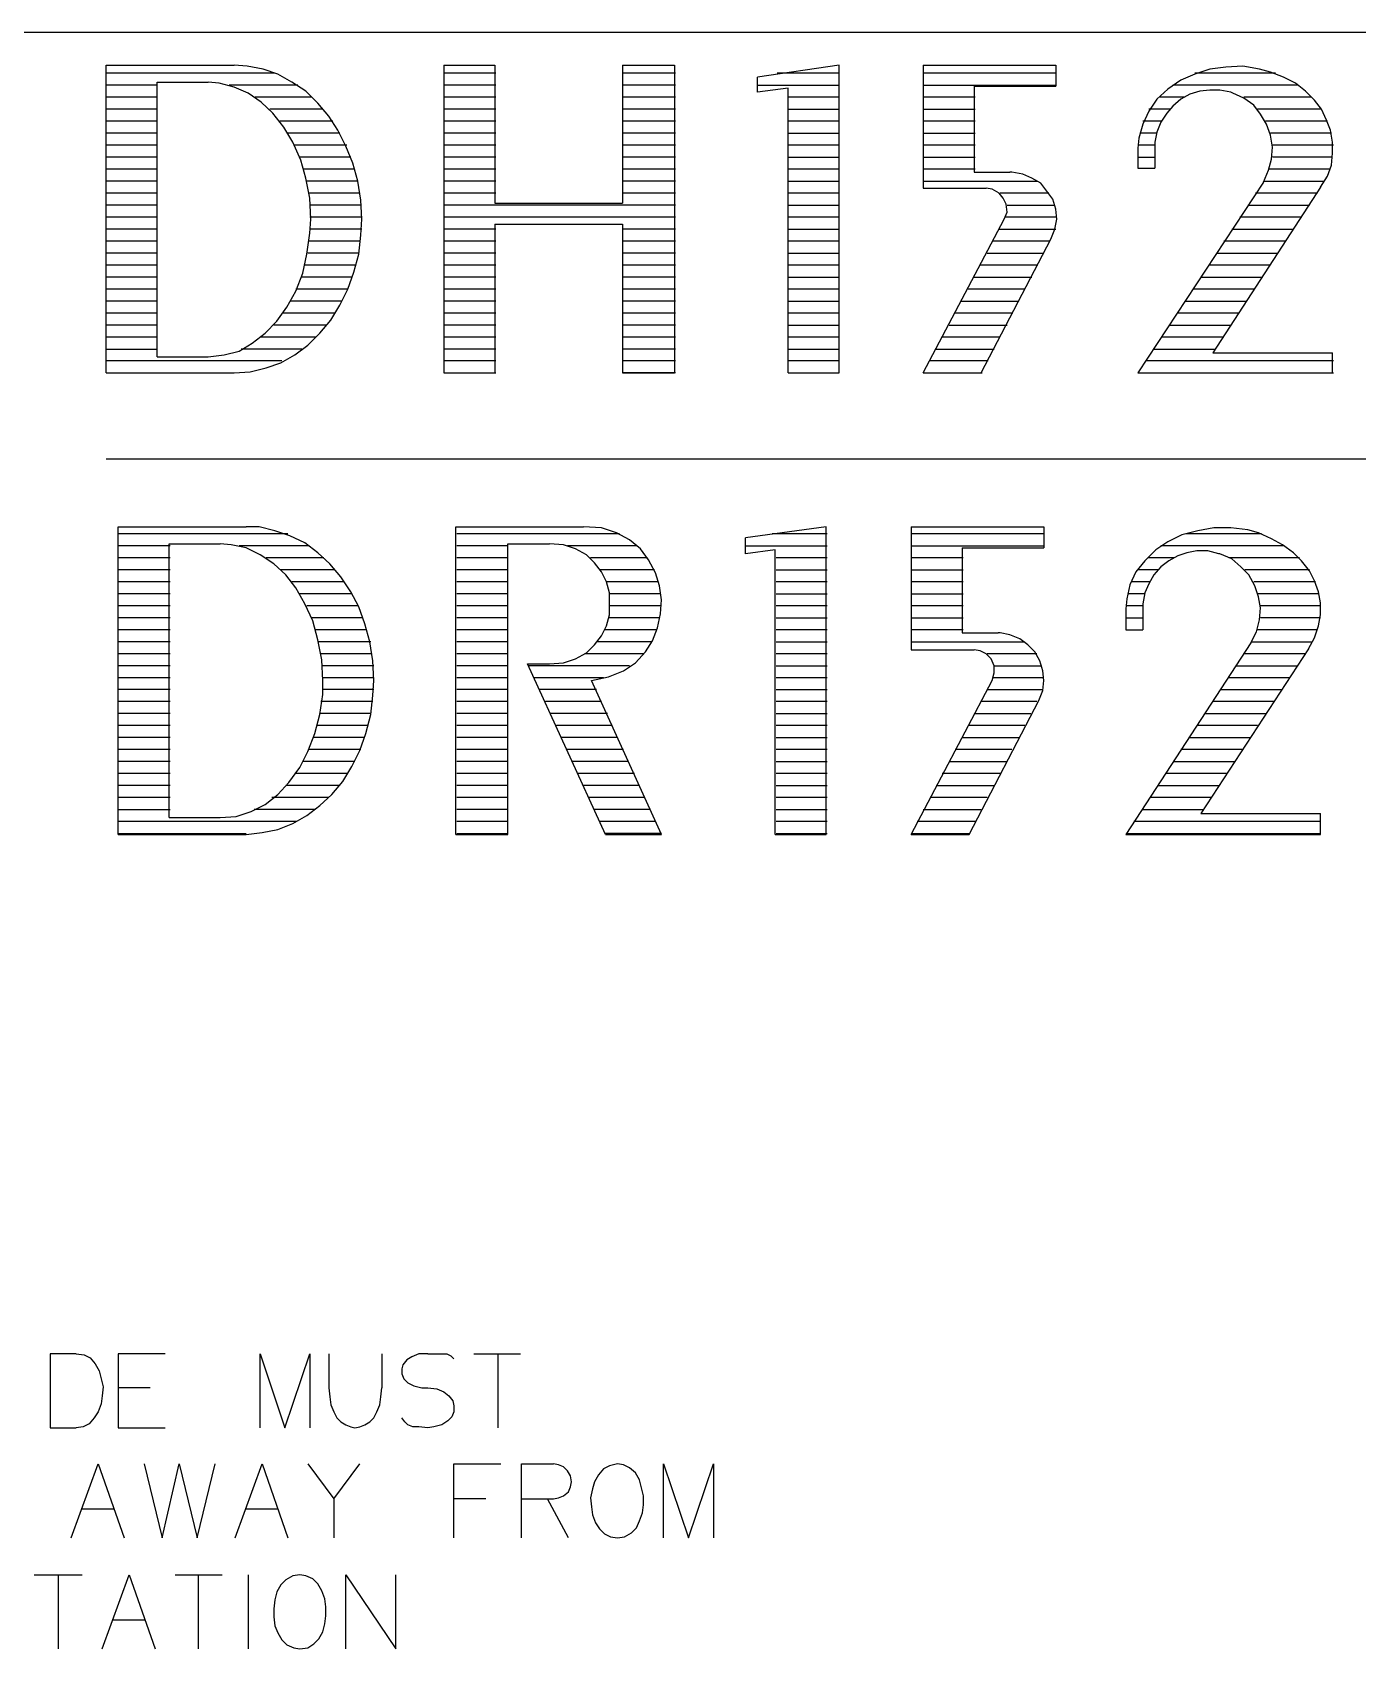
# Model space of a CAD drawing. Header units: inches. Extents: x -1698 to -1559, y -917 to -744.
# Drawn here: x -1609.85 to -1591.88, y -765.8 to -743.9 of the extents above; entities that cross this region are included whole.
import ezdxf

# ---------------------------------------------------------------- set-up
doc = ezdxf.new("R2010")
doc.units = ezdxf.units.IN
doc.layers.add('DH152', color=7, linetype='CONTINUOUS')

msp = doc.modelspace()

# ---------------------------------------------------------------- linework, layer by layer
at = {"layer": 'DH152', "color": 7}
for points in [[(-1692.20639, -743.89502), (-1559.18107, -743.89502)], [(-1608.84386, -744.34182), (-1607.11081, -744.34182)], [(-1608.84386, -748.51198), (-1608.84386, -744.34182)], [(-1605.37775, -746.4269), (-1605.39129, -746.16965), (-1605.43191, -745.9124), (-1605.49961, -745.66869), (-1605.59438, -745.43852), (-1605.7027, -745.22189), (-1605.82456, -745.03233), (-1605.97349, -744.85632), (-1606.13596, -744.69385), (-1606.32552, -744.57199), (-1606.51507, -744.46368), (-1606.71816, -744.39598), (-1606.93479, -744.35536), (-1607.11081, -744.34182)], [(-1604.26752, -744.34182), (-1604.26752, -748.51198)], [(-1604.26752, -744.34182), (-1603.577, -744.34182), (-1603.577, -746.21027), (-1601.84395, -746.21027)], [(-1601.84395, -744.34182), (-1601.1399, -744.34182), (-1601.1399, -748.51198)], [(-1601.84395, -744.34182), (-1601.84395, -746.21027)], [(-1598.90588, -744.34182), (-1600.01612, -744.5043)], [(-1598.90588, -748.51198), (-1598.90588, -744.34182)], [(-1597.76857, -744.34182), (-1597.76857, -746.00718)], [(-1597.76857, -744.34182), (-1595.96782, -744.34182)], [(-1595.96782, -744.34182), (-1595.96782, -744.62615)], [(-1593.20577, -744.39598), (-1593.43594, -744.35536), (-1593.66611, -744.3689), (-1593.88274, -744.39598), (-1594.08583, -744.46368), (-1594.27538, -744.54491), (-1594.4514, -744.66677), (-1594.60033, -744.80216), (-1594.70865, -744.96464), (-1594.78988, -745.14065), (-1594.84404, -745.3302), (-1594.85758, -745.4656)], [(-1606.55569, -744.45014), (-1608.84386, -744.45014)], [(-1608.15334, -744.61261), (-1608.84386, -744.61261)], [(-1608.15334, -748.29535), (-1608.15334, -744.57199)], [(-1608.15334, -744.57199), (-1607.46283, -744.57199)], [(-1606.06827, -746.4269), (-1606.08181, -746.14257), (-1606.13596, -745.87178), (-1606.20366, -745.62807), (-1606.31198, -745.38436), (-1606.43383, -745.18127), (-1606.58277, -744.99172), (-1606.74524, -744.84278), (-1606.92125, -744.72093), (-1607.11081, -744.63969), (-1607.3139, -744.58553), (-1607.46283, -744.57199)], [(-1606.24428, -744.61261), (-1607.1785, -744.61261)], [(-1603.56346, -744.45014), (-1604.25398, -744.45014)], [(-1603.56346, -744.61261), (-1604.25398, -744.61261)], [(-1601.12636, -744.45014), (-1601.83041, -744.45014)], [(-1601.12636, -744.61261), (-1601.83041, -744.61261)], [(-1600.01612, -744.70739), (-1600.01612, -744.5043)], [(-1600.01612, -744.61261), (-1598.90588, -744.61261)], [(-1598.90588, -744.45014), (-1599.74533, -744.45014)], [(-1595.96782, -744.45014), (-1597.75503, -744.45014)], [(-1597.75503, -744.61261), (-1595.96782, -744.61261)], [(-1592.69127, -744.61261), (-1594.3837, -744.61261)], [(-1592.98914, -744.45014), (-1594.08583, -744.45014)], [(-1592.37986, -745.99364), (-1592.28508, -745.8447), (-1592.23092, -745.69577), (-1592.21739, -745.5333), (-1592.21739, -745.38436), (-1592.24446, -745.22189), (-1592.29862, -745.08649), (-1592.36632, -744.93756), (-1592.4611, -744.8157), (-1592.58295, -744.69385), (-1592.71835, -744.58553), (-1592.88082, -744.5043), (-1593.05683, -744.4366), (-1593.20577, -744.39598)], [(-1608.15334, -744.77508), (-1608.84386, -744.77508)], [(-1606.05473, -744.77508), (-1606.82648, -744.77508)], [(-1603.56346, -744.77508), (-1604.25398, -744.77508)], [(-1601.12636, -744.77508), (-1601.83041, -744.77508)], [(-1599.5964, -744.65323), (-1600.01612, -744.70739)], [(-1599.5964, -748.51198), (-1599.5964, -744.65323)], [(-1598.90588, -744.77508), (-1599.5964, -744.77508)], [(-1597.06452, -744.77508), (-1597.75503, -744.77508)], [(-1597.07806, -744.62615), (-1597.07806, -745.79055)], [(-1597.07806, -744.62615), (-1595.96782, -744.62615)], [(-1593.59841, -744.70739), (-1593.74735, -744.68031), (-1593.88274, -744.68031), (-1594.01813, -744.69385), (-1594.15353, -744.73447), (-1594.27538, -744.80216), (-1594.3837, -744.89694), (-1594.46494, -744.99172), (-1594.54617, -745.11357), (-1594.60033, -745.24897), (-1594.62741, -745.38436), (-1594.62741, -745.49268)], [(-1594.22123, -744.77508), (-1594.55971, -744.77508)], [(-1593.15161, -745.92594), (-1593.08391, -745.76347), (-1593.04329, -745.61453), (-1593.02975, -745.45206), (-1593.05683, -745.28958), (-1593.11099, -745.14065), (-1593.19223, -745.00526), (-1593.287, -744.8834), (-1593.4224, -744.78862), (-1593.57133, -744.72093), (-1593.59841, -744.70739)], [(-1592.50171, -744.77508), (-1593.4224, -744.77508)], [(-1608.15334, -744.93756), (-1608.84386, -744.93756)], [(-1605.90579, -744.93756), (-1606.62338, -744.93756)], [(-1603.56346, -744.93756), (-1604.25398, -744.93756)], [(-1601.12636, -744.93756), (-1601.83041, -744.93756)], [(-1599.5964, -744.93756), (-1598.90588, -744.93756)], [(-1597.75503, -744.93756), (-1597.06452, -744.93756)], [(-1594.42432, -744.93756), (-1594.70865, -744.93756)], [(-1592.36632, -744.93756), (-1593.23285, -744.93756)], [(-1608.15334, -745.10003), (-1608.84386, -745.10003)], [(-1608.15334, -745.26251), (-1608.84386, -745.26251)], [(-1605.7704, -745.10003), (-1606.48799, -745.10003)], [(-1605.67562, -745.26251), (-1606.37967, -745.26251)], [(-1603.56346, -745.10003), (-1604.25398, -745.10003)], [(-1603.56346, -745.26251), (-1604.25398, -745.26251)], [(-1601.12636, -745.10003), (-1601.83041, -745.10003)], [(-1601.12636, -745.26251), (-1601.83041, -745.26251)], [(-1598.90588, -745.10003), (-1599.5964, -745.10003)], [(-1599.5964, -745.26251), (-1598.90588, -745.26251)], [(-1597.06452, -745.10003), (-1597.75503, -745.10003)], [(-1597.75503, -745.26251), (-1597.06452, -745.26251)], [(-1594.60033, -745.26251), (-1594.8305, -745.26251)], [(-1594.53263, -745.10003), (-1594.78988, -745.10003)], [(-1592.28508, -745.10003), (-1593.12453, -745.10003)], [(-1592.23092, -745.26251), (-1593.05683, -745.26251)], [(-1608.15334, -745.42498), (-1608.84386, -745.42498)], [(-1605.58084, -745.42498), (-1606.2849, -745.42498)], [(-1603.56346, -745.42498), (-1604.25398, -745.42498)], [(-1601.12636, -745.42498), (-1601.83041, -745.42498)], [(-1598.90588, -745.42498), (-1599.5964, -745.42498)], [(-1597.06452, -745.42498), (-1597.75503, -745.42498)], [(-1594.85758, -745.4656), (-1594.85758, -745.73639)], [(-1594.62741, -745.42498), (-1594.84404, -745.42498)], [(-1592.20385, -745.42498), (-1593.04329, -745.42498)], [(-1608.15334, -745.58745), (-1608.84386, -745.58745)], [(-1605.52669, -745.58745), (-1606.2172, -745.58745)], [(-1603.56346, -745.58745), (-1604.25398, -745.58745)], [(-1601.12636, -745.58745), (-1601.83041, -745.58745)], [(-1599.5964, -745.58745), (-1598.90588, -745.58745)], [(-1597.75503, -745.58745), (-1597.06452, -745.58745)], [(-1594.84404, -745.58745), (-1594.62741, -745.58745)], [(-1594.62741, -745.49268), (-1594.62741, -745.73639)], [(-1592.21739, -745.58745), (-1593.02975, -745.58745)], [(-1608.15334, -745.74993), (-1608.84386, -745.74993)], [(-1608.15334, -745.9124), (-1608.84386, -745.9124)], [(-1605.48607, -745.74993), (-1606.16304, -745.74993)], [(-1605.43191, -745.9124), (-1606.12242, -745.9124)], [(-1603.56346, -745.74993), (-1604.25398, -745.74993)], [(-1603.56346, -745.9124), (-1604.25398, -745.9124)], [(-1601.12636, -745.74993), (-1601.83041, -745.74993)], [(-1601.12636, -745.9124), (-1601.83041, -745.9124)], [(-1598.90588, -745.74993), (-1599.5964, -745.74993)], [(-1599.5964, -745.9124), (-1598.90588, -745.9124)], [(-1597.06452, -745.74993), (-1597.75503, -745.74993)], [(-1597.75503, -745.9124), (-1596.21153, -745.9124)], [(-1597.07806, -745.79055), (-1596.59063, -745.79055)], [(-1596.03552, -746.69769), (-1595.98136, -746.5623), (-1595.95428, -746.4269), (-1595.96782, -746.29151), (-1596.00844, -746.15611), (-1596.08967, -746.0478), (-1596.17091, -745.93948), (-1596.29277, -745.87178), (-1596.41462, -745.81762), (-1596.56356, -745.79055), (-1596.59063, -745.79055)], [(-1594.85758, -745.73639), (-1594.62741, -745.73639)], [(-1593.15161, -745.92594), (-1594.85758, -748.51198)], [(-1593.15161, -745.9124), (-1592.3257, -745.9124)], [(-1592.258, -745.74993), (-1593.07037, -745.74993)], [(-1608.15334, -746.07487), (-1608.84386, -746.07487)], [(-1605.40483, -746.07487), (-1606.09534, -746.07487)], [(-1603.56346, -746.07487), (-1604.25398, -746.07487)], [(-1601.12636, -746.07487), (-1601.83041, -746.07487)], [(-1598.90588, -746.07487), (-1599.5964, -746.07487)], [(-1597.76857, -746.00718), (-1596.91558, -746.00718)], [(-1596.67187, -746.4269), (-1596.63125, -746.33212), (-1596.64479, -746.22381), (-1596.68541, -746.14257), (-1596.73957, -746.07487), (-1596.83435, -746.02072), (-1596.91558, -746.00718)], [(-1596.0626, -746.07487), (-1596.72603, -746.07487)], [(-1592.37986, -745.99364), (-1593.84212, -748.24119)], [(-1592.42048, -746.07487), (-1593.25992, -746.07487)], [(-1608.15334, -746.23735), (-1608.84386, -746.23735)], [(-1605.39129, -746.23735), (-1606.08181, -746.23735)], [(-1601.12636, -746.23735), (-1604.25398, -746.23735)], [(-1599.5964, -746.23735), (-1598.90588, -746.23735)], [(-1596.63125, -746.23735), (-1595.9949, -746.23735)], [(-1593.36824, -746.23735), (-1592.52879, -746.23735)], [(-1608.15334, -746.39982), (-1608.84386, -746.39982)], [(-1608.15334, -746.5623), (-1608.84386, -746.5623)], [(-1607.46283, -748.29535), (-1607.2462, -748.26827), (-1607.04311, -748.21411), (-1606.86709, -748.1058), (-1606.69108, -747.9704), (-1606.52861, -747.80793), (-1606.39321, -747.61837), (-1606.27136, -747.40174), (-1606.17658, -747.15803), (-1606.12242, -746.90078), (-1606.08181, -746.61645), (-1606.06827, -746.4269)], [(-1607.11081, -748.51198), (-1606.89417, -748.49844), (-1606.67754, -748.44428), (-1606.47445, -748.37658), (-1606.2849, -748.26827), (-1606.10888, -748.13287), (-1605.94641, -747.9704), (-1605.79748, -747.79439), (-1605.67562, -747.5913), (-1605.56731, -747.37466), (-1605.48607, -747.14449), (-1605.41837, -746.90078), (-1605.39129, -746.64353), (-1605.37775, -746.4269)], [(-1605.39129, -746.39982), (-1606.08181, -746.39982)], [(-1605.37775, -746.5623), (-1606.06827, -746.5623)], [(-1601.12636, -746.39982), (-1604.25398, -746.39982)], [(-1603.56346, -746.5623), (-1604.25398, -746.5623)], [(-1603.577, -746.4946), (-1603.577, -748.51198)], [(-1603.577, -746.4946), (-1601.84395, -746.4946)], [(-1601.84395, -746.4946), (-1601.84395, -748.51198)], [(-1601.12636, -746.5623), (-1601.83041, -746.5623)], [(-1598.90588, -746.39982), (-1599.5964, -746.39982)], [(-1599.5964, -746.5623), (-1598.90588, -746.5623)], [(-1597.76857, -748.51198), (-1596.67187, -746.4269)], [(-1596.73957, -746.5623), (-1595.96782, -746.5623)], [(-1595.96782, -746.39982), (-1596.65833, -746.39982)], [(-1593.58487, -746.5623), (-1592.74542, -746.5623)], [(-1592.63711, -746.39982), (-1593.47656, -746.39982)], [(-1608.15334, -746.72477), (-1608.84386, -746.72477)], [(-1605.40483, -746.72477), (-1606.09534, -746.72477)], [(-1603.56346, -746.72477), (-1604.25398, -746.72477)], [(-1601.12636, -746.72477), (-1601.83041, -746.72477)], [(-1598.90588, -746.72477), (-1599.5964, -746.72477)], [(-1596.98328, -748.51198), (-1596.03552, -746.69769)], [(-1596.04906, -746.72477), (-1596.82081, -746.72477)], [(-1592.85374, -746.72477), (-1593.69319, -746.72477)], [(-1608.15334, -746.88724), (-1608.84386, -746.88724)], [(-1605.41837, -746.88724), (-1606.10888, -746.88724)], [(-1603.56346, -746.88724), (-1604.25398, -746.88724)], [(-1601.12636, -746.88724), (-1601.83041, -746.88724)], [(-1599.5964, -746.88724), (-1598.90588, -746.88724)], [(-1596.90204, -746.88724), (-1596.13029, -746.88724)], [(-1593.78796, -746.88724), (-1592.96206, -746.88724)], [(-1608.15334, -747.04972), (-1608.84386, -747.04972)], [(-1608.15334, -747.21219), (-1608.84386, -747.21219)], [(-1605.51315, -747.21219), (-1606.20366, -747.21219)], [(-1605.45899, -747.04972), (-1606.16304, -747.04972)], [(-1603.56346, -747.04972), (-1604.25398, -747.04972)], [(-1603.56346, -747.21219), (-1604.25398, -747.21219)], [(-1601.12636, -747.04972), (-1601.83041, -747.04972)], [(-1601.12636, -747.21219), (-1601.83041, -747.21219)], [(-1598.90588, -747.04972), (-1599.5964, -747.04972)], [(-1599.5964, -747.21219), (-1598.90588, -747.21219)], [(-1597.07806, -747.21219), (-1596.29277, -747.21219)], [(-1596.21153, -747.04972), (-1596.99682, -747.04972)], [(-1594.0046, -747.21219), (-1593.16515, -747.21219)], [(-1593.07037, -747.04972), (-1593.89628, -747.04972)], [(-1608.15334, -747.37466), (-1608.84386, -747.37466)], [(-1605.56731, -747.37466), (-1606.27136, -747.37466)], [(-1603.56346, -747.37466), (-1604.25398, -747.37466)], [(-1601.12636, -747.37466), (-1601.83041, -747.37466)], [(-1598.90588, -747.37466), (-1599.5964, -747.37466)], [(-1596.38754, -747.37466), (-1597.15929, -747.37466)], [(-1593.27346, -747.37466), (-1594.11291, -747.37466)], [(-1608.15334, -747.53714), (-1608.84386, -747.53714)], [(-1605.64854, -747.53714), (-1606.35259, -747.53714)], [(-1603.56346, -747.53714), (-1604.25398, -747.53714)], [(-1601.12636, -747.53714), (-1601.83041, -747.53714)], [(-1599.5964, -747.53714), (-1598.90588, -747.53714)], [(-1597.25407, -747.53714), (-1596.46878, -747.53714)], [(-1594.22123, -747.53714), (-1593.38178, -747.53714)], [(-1608.15334, -747.69961), (-1608.84386, -747.69961)], [(-1608.15334, -747.86208), (-1608.84386, -747.86208)], [(-1605.86517, -747.86208), (-1606.56923, -747.86208)], [(-1605.74332, -747.69961), (-1606.44737, -747.69961)], [(-1603.56346, -747.69961), (-1604.25398, -747.69961)], [(-1603.56346, -747.86208), (-1604.25398, -747.86208)], [(-1601.12636, -747.69961), (-1601.83041, -747.69961)], [(-1601.12636, -747.86208), (-1601.83041, -747.86208)], [(-1598.90588, -747.69961), (-1599.5964, -747.69961)], [(-1599.5964, -747.86208), (-1598.90588, -747.86208)], [(-1597.41654, -747.86208), (-1596.63125, -747.86208)], [(-1596.55002, -747.69961), (-1597.33531, -747.69961)], [(-1594.42432, -747.86208), (-1593.59841, -747.86208)], [(-1593.4901, -747.69961), (-1594.316, -747.69961)], [(-1608.15334, -748.02456), (-1608.84386, -748.02456)], [(-1606.00057, -748.02456), (-1606.75878, -748.02456)], [(-1603.56346, -748.02456), (-1604.25398, -748.02456)], [(-1601.12636, -748.02456), (-1601.83041, -748.02456)], [(-1598.90588, -748.02456), (-1599.5964, -748.02456)], [(-1596.72603, -748.02456), (-1597.51132, -748.02456)], [(-1593.70673, -748.02456), (-1594.53263, -748.02456)], [(-1608.84386, -748.18703), (-1608.15334, -748.18703)], [(-1608.15334, -748.29535), (-1607.46283, -748.29535)], [(-1606.19012, -748.18703), (-1607.01603, -748.18703)], [(-1603.56346, -748.18703), (-1604.25398, -748.18703)], [(-1601.12636, -748.18703), (-1601.83041, -748.18703)], [(-1599.5964, -748.18703), (-1598.90588, -748.18703)], [(-1597.59256, -748.18703), (-1596.80727, -748.18703)], [(-1594.85758, -748.51198), (-1592.21739, -748.51198), (-1592.21739, -748.24119)], [(-1594.64095, -748.18703), (-1593.81504, -748.18703)], [(-1593.84212, -748.24119), (-1592.21739, -748.24119)], [(-1606.46091, -748.34951), (-1608.84386, -748.34951)], [(-1608.84386, -748.51198), (-1607.11081, -748.51198)], [(-1608.84386, -748.51198), (-1607.11081, -748.51198)], [(-1604.26752, -748.51198), (-1603.577, -748.51198)], [(-1603.56346, -748.34951), (-1604.25398, -748.34951)], [(-1604.25398, -748.51198), (-1603.56346, -748.51198)], [(-1601.84395, -748.51198), (-1601.1399, -748.51198)], [(-1601.12636, -748.34951), (-1601.83041, -748.34951)], [(-1601.12636, -748.51198), (-1601.83041, -748.51198)], [(-1598.90588, -748.34951), (-1599.5964, -748.34951)], [(-1599.5964, -748.51198), (-1598.90588, -748.51198)], [(-1599.5964, -748.51198), (-1598.90588, -748.51198)], [(-1597.76857, -748.51198), (-1596.98328, -748.51198)], [(-1597.75503, -748.51198), (-1596.96974, -748.51198)], [(-1596.8885, -748.34951), (-1597.67379, -748.34951)], [(-1594.84404, -748.51198), (-1592.20385, -748.51198)], [(-1592.20385, -748.34951), (-1594.74927, -748.34951)], [(-1608.84386, -749.67637), (-1577.63537, -749.67637)], [(-1608.68138, -750.59706), (-1606.94833, -750.59706)], [(-1608.68138, -754.76722), (-1608.68138, -750.59706)], [(-1606.37967, -750.69183), (-1608.68138, -750.69183)], [(-1605.21528, -752.68214), (-1605.22882, -752.41135), (-1605.26944, -752.1541), (-1605.33713, -751.91039), (-1605.41837, -751.68022), (-1605.52669, -751.47712), (-1605.66208, -751.27403), (-1605.81102, -751.09802), (-1605.97349, -750.94908), (-1606.1495, -750.81369), (-1606.35259, -750.71891), (-1606.55569, -750.65122), (-1606.77232, -750.59706), (-1606.94833, -750.59706)], [(-1604.10504, -750.59706), (-1602.37199, -750.59706)], [(-1604.10504, -754.76722), (-1604.10504, -750.59706)], [(-1601.88457, -750.69183), (-1604.0915, -750.69183)], [(-1602.26367, -752.68214), (-1602.0335, -752.62798), (-1601.83041, -752.54674), (-1601.66794, -752.43843), (-1601.53254, -752.28949), (-1601.43777, -752.14056), (-1601.37007, -751.96454), (-1601.32945, -751.77499), (-1601.31591, -751.58544), (-1601.34299, -751.39589), (-1601.39715, -751.21987), (-1601.49192, -751.04386), (-1601.60024, -750.89493), (-1601.74917, -750.77307), (-1601.92519, -750.67829), (-1602.12828, -750.6106), (-1602.37199, -750.59706)], [(-1599.0819, -750.59706), (-1600.17859, -750.74599)], [(-1600.17859, -750.96262), (-1600.17859, -750.74599)], [(-1599.06836, -750.69183), (-1599.81303, -750.69183)], [(-1599.0819, -754.76722), (-1599.0819, -750.59706)], [(-1597.93104, -750.59706), (-1597.93104, -752.26241)], [(-1597.93104, -750.59706), (-1596.13029, -750.59706)], [(-1596.13029, -750.69183), (-1597.93104, -750.69183)], [(-1596.13029, -750.59706), (-1596.13029, -750.88139)], [(-1593.36824, -750.63768), (-1593.59841, -750.6106), (-1593.82858, -750.6106), (-1594.04521, -750.65122), (-1594.26185, -750.70537), (-1594.4514, -750.80015), (-1594.61387, -750.90847), (-1594.76281, -751.0574), (-1594.88466, -751.20633), (-1594.9659, -751.38235), (-1595.00652, -751.5719), (-1595.02006, -751.70729)], [(-1593.17869, -750.69183), (-1594.20769, -750.69183)], [(-1592.54233, -752.24887), (-1592.4611, -752.09994), (-1592.40694, -751.93747), (-1592.37986, -751.78853), (-1592.37986, -751.62606), (-1592.40694, -751.47712), (-1592.4611, -751.32819), (-1592.52879, -751.19279), (-1592.63711, -751.0574), (-1592.74542, -750.94908), (-1592.89436, -750.84077), (-1593.04329, -750.75953), (-1593.21931, -750.67829), (-1593.36824, -750.63768)], [(-1607.97733, -750.85431), (-1608.68138, -750.85431)], [(-1607.99087, -754.53704), (-1607.99087, -750.82723)], [(-1607.99087, -750.82723), (-1607.30036, -750.82723)], [(-1605.90579, -752.68214), (-1605.91933, -752.39781), (-1605.97349, -752.12702), (-1606.04119, -751.86977), (-1606.1495, -751.6396), (-1606.27136, -751.42297), (-1606.40675, -751.24695), (-1606.56923, -751.09802), (-1606.75878, -750.97616), (-1606.94833, -750.88139), (-1607.15142, -750.84077), (-1607.30036, -750.82723)], [(-1606.09534, -750.85431), (-1607.04311, -750.85431)], [(-1603.40099, -750.85431), (-1604.0915, -750.85431)], [(-1603.40099, -750.82723), (-1602.83233, -750.82723)], [(-1603.40099, -754.76722), (-1603.40099, -750.82723)], [(-1602.83233, -752.45197), (-1602.64278, -752.43843), (-1602.48031, -752.38427), (-1602.33137, -752.30303), (-1602.22306, -752.19472), (-1602.12828, -752.07286), (-1602.06058, -751.93747), (-1602.01996, -751.78853), (-1602.01996, -751.6396), (-1602.01996, -751.49066), (-1602.06058, -751.34173), (-1602.12828, -751.20633), (-1602.22306, -751.08448), (-1602.33137, -750.97616), (-1602.48031, -750.89493), (-1602.64278, -750.84077), (-1602.83233, -750.82723)], [(-1601.6544, -750.85431), (-1602.58862, -750.85431)], [(-1600.17859, -750.85431), (-1599.06836, -750.85431)], [(-1599.77241, -750.90847), (-1600.17859, -750.96262)], [(-1599.77241, -754.76722), (-1599.77241, -750.90847)], [(-1597.93104, -750.85431), (-1596.13029, -750.85431)], [(-1597.24053, -750.88139), (-1597.24053, -752.03224)], [(-1597.24053, -750.88139), (-1596.13029, -750.88139)], [(-1593.76088, -750.96262), (-1593.90982, -750.92201), (-1594.05875, -750.92201), (-1594.19415, -750.94908), (-1594.316, -750.9897), (-1594.43786, -751.0574), (-1594.54617, -751.13864), (-1594.64095, -751.24695), (-1594.70865, -751.36881), (-1594.76281, -751.49066), (-1594.78988, -751.6396), (-1594.78988, -751.73437)], [(-1592.86728, -750.85431), (-1594.54617, -750.85431)], [(-1593.32762, -752.16764), (-1593.24639, -752.0187), (-1593.20577, -751.85623), (-1593.19223, -751.69376), (-1593.21931, -751.54482), (-1593.27346, -751.39589), (-1593.3547, -751.24695), (-1593.46302, -751.13864), (-1593.58487, -751.03032), (-1593.74735, -750.96262), (-1593.76088, -750.96262)], [(-1607.97733, -751.01678), (-1608.68138, -751.01678)], [(-1607.97733, -751.17926), (-1608.68138, -751.17926)], [(-1605.89225, -751.01678), (-1606.67754, -751.01678)], [(-1605.74332, -751.17926), (-1606.47445, -751.17926)], [(-1603.40099, -751.01678), (-1604.0915, -751.01678)], [(-1603.40099, -751.17926), (-1604.0915, -751.17926)], [(-1601.50546, -751.01678), (-1602.27721, -751.01678)], [(-1601.41069, -751.17926), (-1602.14182, -751.17926)], [(-1599.06836, -751.01678), (-1599.75887, -751.01678)], [(-1599.75887, -751.17926), (-1599.06836, -751.17926)], [(-1597.22699, -751.01678), (-1597.93104, -751.01678)], [(-1597.93104, -751.17926), (-1597.22699, -751.17926)], [(-1594.57325, -751.17926), (-1594.85758, -751.17926)], [(-1594.37016, -751.01678), (-1594.72219, -751.01678)], [(-1592.66419, -751.01678), (-1593.62549, -751.01678)], [(-1592.52879, -751.17926), (-1593.40886, -751.17926)], [(-1607.97733, -751.34173), (-1608.68138, -751.34173)], [(-1605.62146, -751.34173), (-1606.32552, -751.34173)], [(-1603.40099, -751.34173), (-1604.0915, -751.34173)], [(-1601.37007, -751.34173), (-1602.06058, -751.34173)], [(-1599.06836, -751.34173), (-1599.75887, -751.34173)], [(-1597.22699, -751.34173), (-1597.93104, -751.34173)], [(-1594.69511, -751.34173), (-1594.93882, -751.34173)], [(-1592.44756, -751.34173), (-1593.287, -751.34173)], [(-1607.97733, -751.5042), (-1608.68138, -751.5042)], [(-1605.51315, -751.5042), (-1606.2172, -751.5042)], [(-1603.40099, -751.5042), (-1604.0915, -751.5042)], [(-1601.32945, -751.5042), (-1602.01996, -751.5042)], [(-1599.75887, -751.5042), (-1599.06836, -751.5042)], [(-1597.93104, -751.5042), (-1597.22699, -751.5042)], [(-1594.76281, -751.5042), (-1594.99298, -751.5042)], [(-1592.40694, -751.5042), (-1593.23285, -751.5042)], [(-1607.97733, -751.66668), (-1608.68138, -751.66668)], [(-1607.97733, -751.82915), (-1608.68138, -751.82915)], [(-1605.43191, -751.66668), (-1606.12242, -751.66668)], [(-1605.36421, -751.82915), (-1606.06827, -751.82915)], [(-1603.40099, -751.66668), (-1604.0915, -751.66668)], [(-1603.40099, -751.82915), (-1604.0915, -751.82915)], [(-1601.34299, -751.82915), (-1602.0335, -751.82915)], [(-1601.31591, -751.66668), (-1602.01996, -751.66668)], [(-1599.06836, -751.66668), (-1599.75887, -751.66668)], [(-1599.75887, -751.82915), (-1599.06836, -751.82915)], [(-1597.22699, -751.66668), (-1597.93104, -751.66668)], [(-1597.93104, -751.82915), (-1597.22699, -751.82915)], [(-1595.02006, -751.70729), (-1595.02006, -751.99162)], [(-1594.78988, -751.66668), (-1595.00652, -751.66668)], [(-1595.00652, -751.82915), (-1594.78988, -751.82915)], [(-1594.78988, -751.73437), (-1594.78988, -751.99162)], [(-1592.37986, -751.66668), (-1593.20577, -751.66668)], [(-1592.37986, -751.82915), (-1593.19223, -751.82915)], [(-1607.97733, -751.99162), (-1608.68138, -751.99162)], [(-1605.31006, -751.99162), (-1606.00057, -751.99162)], [(-1603.40099, -751.99162), (-1604.0915, -751.99162)], [(-1601.38361, -751.99162), (-1602.08766, -751.99162)], [(-1599.06836, -751.99162), (-1599.75887, -751.99162)], [(-1597.22699, -751.99162), (-1597.93104, -751.99162)], [(-1597.24053, -752.03224), (-1596.75311, -752.03224)], [(-1596.19799, -752.95293), (-1596.14383, -752.81753), (-1596.13029, -752.68214), (-1596.14383, -752.54674), (-1596.18445, -752.41135), (-1596.25215, -752.28949), (-1596.34692, -752.19472), (-1596.45524, -752.11348), (-1596.59063, -752.05932), (-1596.72603, -752.03224), (-1596.75311, -752.03224)], [(-1595.02006, -751.99162), (-1594.78988, -751.99162)], [(-1592.42048, -751.99162), (-1593.24639, -751.99162)], [(-1607.97733, -752.1541), (-1608.68138, -752.1541)], [(-1605.2559, -752.1541), (-1605.95995, -752.1541)], [(-1603.40099, -752.1541), (-1604.0915, -752.1541)], [(-1601.45131, -752.1541), (-1602.18244, -752.1541)], [(-1599.75887, -752.1541), (-1599.06836, -752.1541)], [(-1597.93104, -752.1541), (-1596.38754, -752.1541)], [(-1597.93104, -752.26241), (-1597.07806, -752.26241)], [(-1596.83435, -752.68214), (-1596.80727, -752.57382), (-1596.80727, -752.47904), (-1596.84788, -752.38427), (-1596.91558, -752.31657), (-1596.99682, -752.27595), (-1597.07806, -752.26241)], [(-1593.32762, -752.16764), (-1595.02006, -754.76722)], [(-1592.54233, -752.24887), (-1594.0046, -754.48289)], [(-1593.31408, -752.1541), (-1592.48817, -752.1541)], [(-1607.97733, -752.31657), (-1608.68138, -752.31657)], [(-1607.97733, -752.47904), (-1608.68138, -752.47904)], [(-1605.24236, -752.31657), (-1605.93287, -752.31657)], [(-1605.21528, -752.47904), (-1605.91933, -752.47904)], [(-1603.40099, -752.31657), (-1604.0915, -752.31657)], [(-1603.40099, -752.47904), (-1604.0915, -752.47904)], [(-1603.1302, -752.45197), (-1602.83233, -752.45197)], [(-1602.07412, -754.76722), (-1603.1302, -752.45197)], [(-1601.74917, -752.47904), (-1603.11666, -752.47904)], [(-1601.55962, -752.31657), (-1602.35845, -752.31657)], [(-1599.06836, -752.31657), (-1599.75887, -752.31657)], [(-1599.75887, -752.47904), (-1599.06836, -752.47904)], [(-1596.22507, -752.31657), (-1596.90204, -752.31657)], [(-1596.80727, -752.47904), (-1596.15737, -752.47904)], [(-1593.53071, -752.47904), (-1592.69127, -752.47904)], [(-1592.58295, -752.31657), (-1593.4224, -752.31657)], [(-1607.97733, -752.64152), (-1608.68138, -752.64152)], [(-1607.30036, -754.53704), (-1607.08373, -754.52351), (-1606.88063, -754.45581), (-1606.69108, -754.36103), (-1606.51507, -754.22564), (-1606.36613, -754.06316), (-1606.2172, -753.86007), (-1606.10888, -753.64344), (-1606.01411, -753.39973), (-1605.94641, -753.14248), (-1605.90579, -752.87169), (-1605.90579, -752.68214)], [(-1606.94833, -754.76722), (-1606.7317, -754.74014), (-1606.51507, -754.69952), (-1606.31198, -754.61828), (-1606.12242, -754.50997), (-1605.94641, -754.37457), (-1605.78394, -754.22564), (-1605.635, -754.04962), (-1605.51315, -753.84653), (-1605.40483, -753.6299), (-1605.32359, -753.39973), (-1605.2559, -753.14248), (-1605.22882, -752.88523), (-1605.21528, -752.68214)], [(-1605.21528, -752.64152), (-1605.90579, -752.64152)], [(-1603.40099, -752.64152), (-1604.0915, -752.64152)], [(-1602.1012, -752.64152), (-1603.03542, -752.64152)], [(-1601.31591, -754.76722), (-1602.26367, -752.68214)], [(-1599.06836, -752.64152), (-1599.75887, -752.64152)], [(-1597.93104, -754.76722), (-1596.83435, -752.68214)], [(-1596.13029, -752.64152), (-1596.82081, -752.64152)], [(-1592.79958, -752.64152), (-1593.62549, -752.64152)], [(-1607.97733, -752.80399), (-1608.68138, -752.80399)], [(-1605.21528, -752.80399), (-1605.90579, -752.80399)], [(-1603.40099, -752.80399), (-1604.0915, -752.80399)], [(-1602.19598, -752.80399), (-1602.96773, -752.80399)], [(-1599.75887, -752.80399), (-1599.06836, -752.80399)], [(-1596.90204, -752.80399), (-1596.14383, -752.80399)], [(-1593.73381, -752.80399), (-1592.9079, -752.80399)], [(-1607.97733, -752.96647), (-1608.68138, -752.96647)], [(-1607.97733, -753.12894), (-1608.68138, -753.12894)], [(-1605.2559, -753.12894), (-1605.94641, -753.12894)], [(-1605.22882, -752.96647), (-1605.93287, -752.96647)], [(-1603.40099, -752.96647), (-1604.0915, -752.96647)], [(-1603.40099, -753.12894), (-1604.0915, -753.12894)], [(-1602.12828, -752.96647), (-1602.88649, -752.96647)], [(-1602.04704, -753.12894), (-1602.81879, -753.12894)], [(-1599.06836, -752.96647), (-1599.75887, -752.96647)], [(-1599.75887, -753.12894), (-1599.06836, -753.12894)], [(-1597.14575, -754.76722), (-1596.19799, -752.95293)], [(-1597.07806, -753.12894), (-1596.30631, -753.12894)], [(-1596.22507, -752.96647), (-1596.98328, -752.96647)], [(-1593.95044, -753.12894), (-1593.12453, -753.12894)], [(-1593.01621, -752.96647), (-1593.84212, -752.96647)], [(-1607.97733, -753.29141), (-1608.68138, -753.29141)], [(-1605.29652, -753.29141), (-1605.98703, -753.29141)], [(-1603.40099, -753.29141), (-1604.0915, -753.29141)], [(-1601.97934, -753.29141), (-1602.73756, -753.29141)], [(-1599.06836, -753.29141), (-1599.75887, -753.29141)], [(-1596.38754, -753.29141), (-1597.15929, -753.29141)], [(-1593.23285, -753.29141), (-1594.05875, -753.29141)], [(-1607.97733, -753.45389), (-1608.68138, -753.45389)], [(-1605.33713, -753.45389), (-1606.04119, -753.45389)], [(-1603.40099, -753.45389), (-1604.0915, -753.45389)], [(-1601.91165, -753.45389), (-1602.66986, -753.45389)], [(-1599.75887, -753.45389), (-1599.06836, -753.45389)], [(-1597.24053, -753.45389), (-1596.46878, -753.45389)], [(-1594.16707, -753.45389), (-1593.34116, -753.45389)], [(-1607.97733, -753.61636), (-1608.68138, -753.61636)], [(-1607.97733, -753.77883), (-1608.68138, -753.77883)], [(-1605.47253, -753.77883), (-1606.17658, -753.77883)], [(-1605.39129, -753.61636), (-1606.09534, -753.61636)], [(-1603.40099, -753.61636), (-1604.0915, -753.61636)], [(-1603.40099, -753.77883), (-1604.0915, -753.77883)], [(-1601.83041, -753.61636), (-1602.60216, -753.61636)], [(-1601.76271, -753.77883), (-1602.52092, -753.77883)], [(-1599.06836, -753.61636), (-1599.75887, -753.61636)], [(-1599.75887, -753.77883), (-1599.06836, -753.77883)], [(-1597.41654, -753.77883), (-1596.64479, -753.77883)], [(-1596.56356, -753.61636), (-1597.33531, -753.61636)], [(-1594.37016, -753.77883), (-1593.54425, -753.77883)], [(-1593.43594, -753.61636), (-1594.27538, -753.61636)], [(-1607.97733, -753.94131), (-1608.68138, -753.94131)], [(-1605.56731, -753.94131), (-1606.2849, -753.94131)], [(-1603.40099, -753.94131), (-1604.0915, -753.94131)], [(-1601.68148, -753.94131), (-1602.45323, -753.94131)], [(-1599.06836, -753.94131), (-1599.75887, -753.94131)], [(-1596.72603, -753.94131), (-1597.51132, -753.94131)], [(-1593.65257, -753.94131), (-1594.47848, -753.94131)], [(-1607.97733, -754.10378), (-1608.68138, -754.10378)], [(-1605.68916, -754.10378), (-1606.40675, -754.10378)], [(-1603.40099, -754.10378), (-1604.0915, -754.10378)], [(-1601.61378, -754.10378), (-1602.37199, -754.10378)], [(-1599.75887, -754.10378), (-1599.06836, -754.10378)], [(-1597.59256, -754.10378), (-1596.80727, -754.10378)], [(-1594.58679, -754.10378), (-1593.76088, -754.10378)], [(-1607.97733, -754.26626), (-1608.68138, -754.26626)], [(-1608.68138, -754.42873), (-1607.97733, -754.42873)], [(-1606.01411, -754.42873), (-1606.84002, -754.42873)], [(-1605.82456, -754.26626), (-1606.59631, -754.26626)], [(-1603.40099, -754.26626), (-1604.0915, -754.26626)], [(-1603.40099, -754.42873), (-1604.0915, -754.42873)], [(-1601.54608, -754.26626), (-1602.30429, -754.26626)], [(-1601.46484, -754.42873), (-1602.22306, -754.42873)], [(-1599.06836, -754.26626), (-1599.75887, -754.26626)], [(-1599.75887, -754.42873), (-1599.06836, -754.42873)], [(-1597.76857, -754.42873), (-1596.98328, -754.42873)], [(-1596.90204, -754.26626), (-1597.67379, -754.26626)], [(-1594.80342, -754.42873), (-1593.97752, -754.42873)], [(-1593.8692, -754.26626), (-1594.69511, -754.26626)], [(-1606.25782, -754.5912), (-1608.68138, -754.5912)], [(-1607.99087, -754.53704), (-1607.30036, -754.53704)], [(-1603.40099, -754.5912), (-1604.0915, -754.5912)], [(-1601.39715, -754.5912), (-1602.15536, -754.5912)], [(-1599.06836, -754.5912), (-1599.75887, -754.5912)], [(-1597.06452, -754.5912), (-1597.84981, -754.5912)], [(-1595.02006, -754.76722), (-1592.37986, -754.76722), (-1592.37986, -754.48289)], [(-1592.37986, -754.5912), (-1594.91174, -754.5912)], [(-1594.0046, -754.48289), (-1592.37986, -754.48289)], [(-1608.68138, -754.75368), (-1606.94833, -754.75368)], [(-1608.68138, -754.76722), (-1606.94833, -754.76722)], [(-1604.10504, -754.76722), (-1603.40099, -754.76722)], [(-1604.0915, -754.75368), (-1603.40099, -754.75368)], [(-1601.31591, -754.75368), (-1602.07412, -754.75368)], [(-1602.07412, -754.76722), (-1601.31591, -754.76722)], [(-1599.77241, -754.76722), (-1599.0819, -754.76722)], [(-1599.75887, -754.75368), (-1599.06836, -754.75368)], [(-1597.93104, -754.75368), (-1597.14575, -754.75368)], [(-1597.93104, -754.76722), (-1597.14575, -754.76722)], [(-1595.00652, -754.75368), (-1592.37986, -754.75368)], [(-1609.25004, -761.80774), (-1609.60207, -761.80774), (-1609.60207, -762.80966), (-1609.25004, -762.80966)], [(-1609.25004, -761.80774), (-1609.14173, -761.82128), (-1609.06049, -761.8619), (-1608.99279, -761.94314), (-1608.93863, -762.03791), (-1608.91155, -762.14623), (-1608.88448, -762.25454), (-1608.89802, -762.3764), (-1608.91155, -762.48471), (-1608.95217, -762.59303), (-1609.00633, -762.67427), (-1609.07403, -762.7555), (-1609.15527, -762.79612), (-1609.25004, -762.80966)], [(-1608.04503, -761.80774), (-1608.68138, -761.80774), (-1608.68138, -762.80966), (-1608.04503, -762.80966)], [(-1606.75878, -762.80966), (-1606.75878, -761.80774), (-1606.42029, -762.80966), (-1606.08181, -761.80774), (-1606.08181, -762.80966)], [(-1605.82456, -761.80774), (-1605.82456, -762.26808), (-1605.81102, -762.38994), (-1605.79748, -762.49825), (-1605.75686, -762.59303), (-1605.71624, -762.67427), (-1605.66208, -762.72843), (-1605.59438, -762.76904), (-1605.52669, -762.79612), (-1605.47253, -762.80966), (-1605.40483, -762.79612), (-1605.33713, -762.76904), (-1605.26944, -762.72843), (-1605.21528, -762.67427), (-1605.17466, -762.59303), (-1605.13404, -762.49825), (-1605.1205, -762.38994), (-1605.10696, -762.26808)], [(-1605.10696, -761.80774), (-1605.10696, -762.26808)], [(-1604.48415, -761.80774), (-1604.606, -761.80774), (-1604.70078, -761.84836), (-1604.76848, -761.88898), (-1604.82263, -761.95668), (-1604.83617, -762.01083), (-1604.83617, -762.07853), (-1604.80909, -762.14623), (-1604.75494, -762.20039), (-1604.6737, -762.241), (-1604.56538, -762.26808), (-1604.48415, -762.26808)], [(-1604.48415, -761.80774), (-1604.32167, -761.80774), (-1604.2269, -761.80774), (-1604.17274, -761.83482), (-1604.13212, -761.87544)], [(-1603.86133, -761.80774), (-1603.22498, -761.80774)], [(-1603.53638, -761.80774), (-1603.53638, -762.80966)], [(-1608.24812, -762.26808), (-1608.68138, -762.26808)], [(-1604.48415, -762.26808), (-1604.36229, -762.28162), (-1604.26752, -762.32224), (-1604.19982, -762.3764), (-1604.14566, -762.4441), (-1604.13212, -762.51179), (-1604.13212, -762.59303), (-1604.1592, -762.66073), (-1604.21336, -762.71489), (-1604.29459, -762.76904), (-1604.40291, -762.79612), (-1604.48415, -762.80966)], [(-1604.48415, -762.80966), (-1604.606, -762.79612), (-1604.68724, -762.79612), (-1604.75494, -762.76904), (-1604.79556, -762.72843), (-1604.83617, -762.67427)], [(-1609.31774, -764.299), (-1608.95217, -763.29708), (-1608.60015, -764.299)], [(-1608.32936, -763.29708), (-1608.08565, -764.299), (-1607.85548, -763.29708), (-1607.61177, -764.299), (-1607.36806, -763.29708)], [(-1607.09727, -764.299), (-1606.7317, -763.29708), (-1606.37967, -764.299)], [(-1606.10888, -763.29708), (-1605.75686, -763.77096), (-1605.75686, -764.299)], [(-1605.75686, -763.77096), (-1605.40483, -763.29708)], [(-1604.13212, -764.299), (-1604.13212, -763.29708), (-1603.49577, -763.29708)], [(-1603.21144, -764.299), (-1603.21144, -763.29708), (-1602.77817, -763.29708)], [(-1602.53446, -763.54079), (-1602.548, -763.45956), (-1602.58862, -763.39186), (-1602.64278, -763.3377), (-1602.71048, -763.31062), (-1602.77817, -763.29708)], [(-1601.28883, -764.299), (-1601.28883, -763.29708), (-1600.95034, -764.299), (-1600.61186, -763.29708), (-1600.61186, -764.299)], [(-1602.77817, -763.77096), (-1602.71048, -763.75743), (-1602.64278, -763.73035), (-1602.57508, -763.67619), (-1602.548, -763.60849), (-1602.53446, -763.54079)], [(-1603.69886, -763.77096), (-1604.13212, -763.77096)], [(-1603.21144, -763.77096), (-1602.77817, -763.77096)], [(-1602.57508, -764.299), (-1602.85941, -763.77096)], [(-1609.1688, -763.90636), (-1608.73554, -763.90636)], [(-1606.94833, -763.90636), (-1606.51507, -763.90636)], [(-1609.8187, -764.79996), (-1609.1688, -764.79996)], [(-1609.49375, -764.79996), (-1609.49375, -765.80189)], [(-1608.89802, -765.80189), (-1608.53245, -764.79996), (-1608.18042, -765.80189)], [(-1607.90963, -764.79996), (-1607.27328, -764.79996)], [(-1607.59823, -764.79996), (-1607.59823, -765.80189)], [(-1606.92125, -764.79996), (-1606.92125, -765.80189)], [(-1605.59438, -765.80189), (-1605.59438, -764.79996), (-1604.91741, -765.80189), (-1604.91741, -764.79996)], [(-1608.74908, -765.40924), (-1608.31582, -765.40924)]]:
    msp.add_lwpolyline(points, dxfattribs=at)
for points in [[(-1601.91165, -764.299), (-1601.81687, -764.28546), (-1601.72209, -764.23131), (-1601.6544, -764.16361), (-1601.61378, -764.06883), (-1601.57316, -763.96052), (-1601.55962, -763.8522), (-1601.55962, -763.73035), (-1601.5867, -763.62203), (-1601.61378, -763.51371), (-1601.66794, -763.41894), (-1601.74917, -763.35124), (-1601.83041, -763.31062), (-1601.91165, -763.29708), (-1602.01996, -763.32416), (-1602.1012, -763.36478), (-1602.1689, -763.44602), (-1602.22306, -763.54079), (-1602.25013, -763.63557), (-1602.27721, -763.75743), (-1602.26367, -763.87928), (-1602.25013, -763.9876), (-1602.20952, -764.09591), (-1602.15536, -764.17715), (-1602.08766, -764.24485), (-1602.00642, -764.28546)], [(-1606.2172, -765.80189), (-1606.10888, -765.78835), (-1606.02765, -765.73419), (-1605.95995, -765.66649), (-1605.90579, -765.57171), (-1605.87871, -765.4634), (-1605.86517, -765.35508), (-1605.86517, -765.23323), (-1605.87871, -765.12491), (-1605.91933, -765.0166), (-1605.97349, -764.92182), (-1606.04119, -764.85412), (-1606.13596, -764.8135), (-1606.2172, -764.79996), (-1606.31198, -764.8135), (-1606.40675, -764.86766), (-1606.47445, -764.93536), (-1606.52861, -765.03014), (-1606.55569, -765.13845), (-1606.56923, -765.26031), (-1606.56923, -765.36862), (-1606.55569, -765.49048), (-1606.51507, -765.58525), (-1606.46091, -765.68003), (-1606.39321, -765.74773), (-1606.29844, -765.78835)]]:
    msp.add_lwpolyline(points, close=True, dxfattribs=at)

doc.saveas('drawing.dxf')
